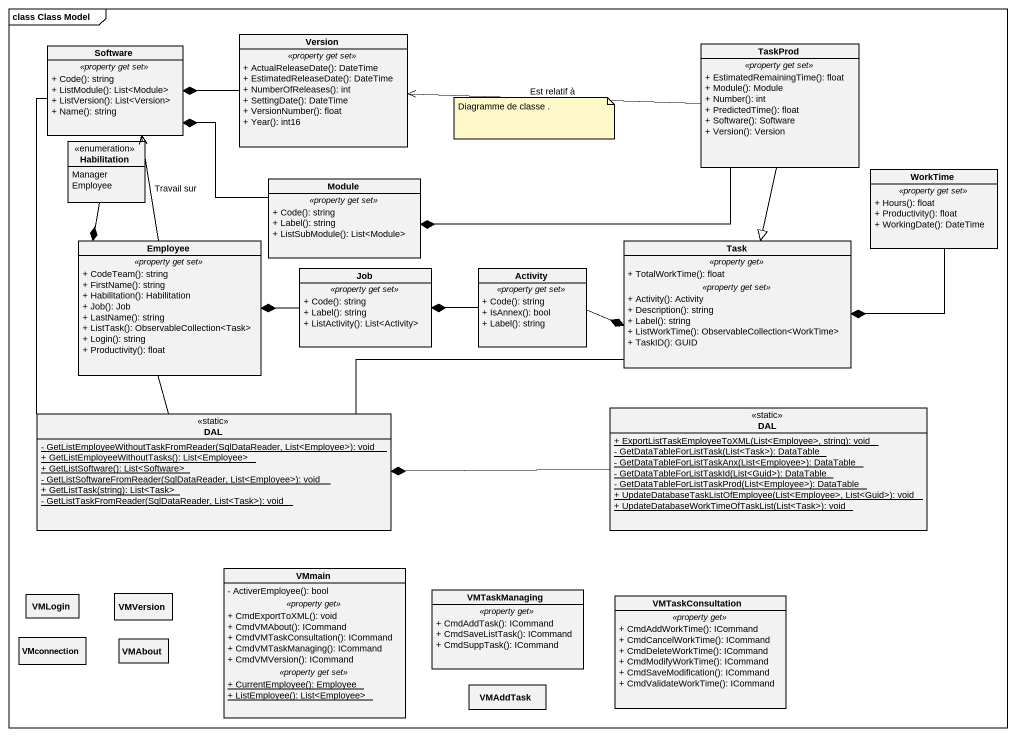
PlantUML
@startuml
mainframe class Class Model
hide circle
hide empty members
skinparam classAttributeIconSize 0
class Software {
  .. <<property get set>> ..
  + Code(): string
  + ListModule(): List<Module>
  + ListVersion(): List<Version>
  + Name(): string
}
class Version {
  .. <<property get set>> ..
  + ActualReleaseDate(): DateTime
  + EstimatedReleaseDate(): DateTime
  + NumberOfReleases(): int
  + SettingDate(): DateTime
  + VersionNumber(): float
  + Year(): int16
}
class TaskProd {
  .. <<property get set>> ..
  + EstimatedRemainingTime(): float
  + Module(): Module
  + Number(): int
  + PredictedTime(): float
  + Software(): Software
  + Version(): Version
}
enum Habilitation {
  Manager
  Employee
}
class Module {
  .. <<property get set>> ..
  + Code(): string
  + Label(): string
  + ListSubModule(): List<Module>
}
class WorkTime {
  .. <<property get set>> ..
  + Hours(): float
  + Productivity(): float
  + WorkingDate(): DateTime
}
class Employee {
  .. <<property get set>> ..
  + CodeTeam(): string
  + FirstName(): string
  + Habilitation(): Habilitation
  + Job(): Job
  + LastName(): string
  + ListTask(): ObservableCollection<Task>
  + Login(): string
  + Productivity(): float
}
class Task {
  .. <<property get>> ..
  + TotalWorkTime(): float
  .. <<property get set>> ..
  + Activity(): Activity
  + Description(): string
  + Label(): string
  + ListWorkTime(): ObservableCollection<WorkTime>
  + TaskID(): GUID
}
class Job {
  .. <<property get set>> ..
  + Code(): string
  + Label(): string
  + ListActivity(): List<Activity>
}
class Activity {
  .. <<property get set>> ..
  + Code(): string
  + IsAnnex(): bool
  + Label(): string
}
class DAL <<static>> {
  {static} - GetListEmployeeWithoutTaskFromReader(SqlDataReader, List<Employee>): void
  {static} + GetListEmployeeWithoutTasks(): List<Employee>
  {static} + GetListSoftware(): List<Software>
  {static} - GetListSoftwareFromReader(SqlDataReader, List<Employee>): void
  {static} + GetListTask(string): List<Task>
  {static} - GetListTaskFromReader(SqlDataReader, List<Task>): void
}
class "DAL" as DAL_2 <<static>> {
  {static} + ExportListTaskEmployeeToXML(List<Employee>, string): void
  {static} - GetDataTableForListTask(List<Task>): DataTable
  {static} - GetDataTableForListTaskAnx(List<Employee>): DataTable
  {static} - GetDataTableForListTaskId(List<Guid>): DataTable
  {static} - GetDataTableForListTaskProd(List<Employee>): DataTable
  {static} + UpdateDatabaseTaskListOfEmployee(List<Employee>, List<Guid>): void
  {static} + UpdateDatabaseWorkTimeOfTaskList(List<Task>): void
}
class VMmain {
  - ActiverEmployee(): bool
  .. <<property get>> ..
  + CmdExportToXML(): void
  + CmdVMAbout(): ICommand
  + CmdVMTaskConsultation(): ICommand
  + CmdVMTaskManaging(): ICommand
  + CmdVMVersion(): ICommand
  .. <<property get set>> ..
  {static} + CurrentEmployee(): Employee
  {static} + ListEmployee(): List<Employee>
}
class VMLogin
class VMVersion
class VMTaskManaging {
  .. <<property get>> ..
  + CmdAddTask(): ICommand
  + CmdSaveListTask(): ICommand
  + CmdSuppTask(): ICommand
}
class VMTaskConsultation {
  .. <<property get>> ..
  + CmdAddWorkTime(): ICommand
  + CmdCancelWorkTime(): ICommand
  + CmdDeleteWorkTime(): ICommand
  + CmdModifyWorkTime(): ICommand
  + CmdSaveModification(): ICommand
  + CmdValidateWorkTime(): ICommand
}
class VMconnection
class VMAbout
class VMAddTask
Version -left-* Software
Version <-right- TaskProd : Est relatif à
TaskProd -left-* Module
TaskProd --|> Task
Habilitation --* Employee
Module -left-* Software
WorkTime -left-* Task
Employee -up-> Software : Travail sur
Employee -- DAL
Job -left-* Employee
Activity -right-* Task
Activity -left-* Job
DAL -up- Software
DAL -right- Task
DAL_2 -left-* DAL
note as N1
  Diagramme de classe .
end note
@enduml
